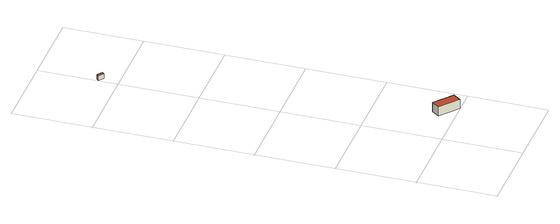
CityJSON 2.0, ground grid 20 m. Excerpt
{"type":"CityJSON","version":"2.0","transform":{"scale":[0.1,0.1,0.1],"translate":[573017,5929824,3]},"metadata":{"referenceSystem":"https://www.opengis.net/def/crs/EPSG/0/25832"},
"CityObjects":{
"building1":{"type":"Building","attributes":{"Grundfläche 2D":"14.558355","Grundhöhe NN":"3.806"},"geometry":[{"type":"Solid","lod":"3","boundaries":[[[[0,1,2,3]],[[4,5,3,2]],[[5,6,0,3]],[[6,7,1,0]],[[7,4,2,1]],[[7,6,5,4]]]],"semantics":{"surfaces":[{"type":"RoofSurface"},{"type":"WallSurface"},{"type":"GroundSurface"}],"values":[[0,1,1,1,1,2]]}}]},
"building2":{"type":"Building","attributes":{"Grundfläche 2D":"1.049697","Grundhöhe NN":"3.458"},"geometry":[{"type":"Solid","lod":"3","boundaries":[[[[8,9,10,11]],[[12,13,11,10]],[[13,14,8,11]],[[14,15,9,8]],[[15,12,10,9]],[[15,14,13,12]]]],"semantics":{"surfaces":[{"type":"RoofSurface"},{"type":"WallSurface"},{"type":"GroundSurface"}],"values":[[0,1,1,1,1,2]]}}]}
},
"vertices":[
[139,1,33],[154,20,33],[108,58,33],[92,39,33],[108,58,8],[92,39,8],[139,1,8],[154,20,8],
[9,855,18],[4,850,18],[16,840,18],[20,845,18],[16,840,5],[20,845,5],[9,855,5],[4,850,5]
]}
